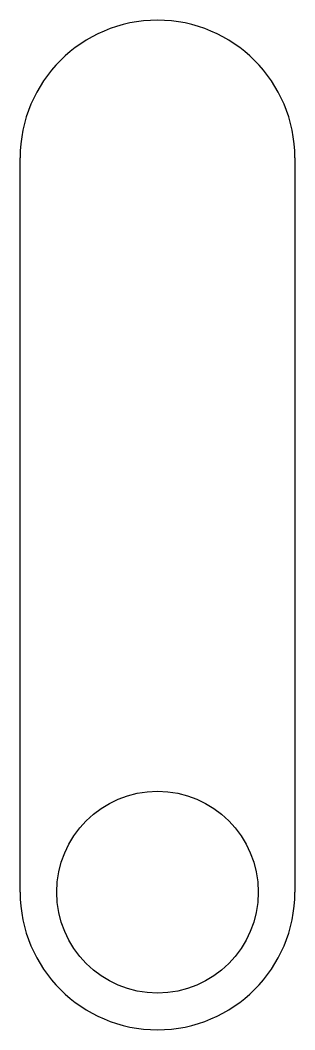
# Model space of a CAD drawing. Header units: millimetres. Extents: x -7.5 to 7.5, y -47.5 to 7.5.
import ezdxf

# ---------------------------------------------------------------- set-up
doc = ezdxf.new("R2010")
doc.units = ezdxf.units.MM

msp = doc.modelspace()

# ---------------------------------------------------------------- linework, layer by layer
at = {"color": 7, "linetype": 'Continuous', "lineweight": 25}
for p, q in [((-7.5, -40), (-7.5, 0)), ((7.5, 0), (7.5, -40))]:
    msp.add_line(p, q, dxfattribs=at)
msp.add_circle((0, -40), 5.5, dxfattribs=at)
for centre, start, end in [((0, 0), 0, 180), ((0, -40), 180, 0)]:
    msp.add_arc(centre, 7.5, start, end, dxfattribs=at)

doc.saveas('drawing.dxf')
